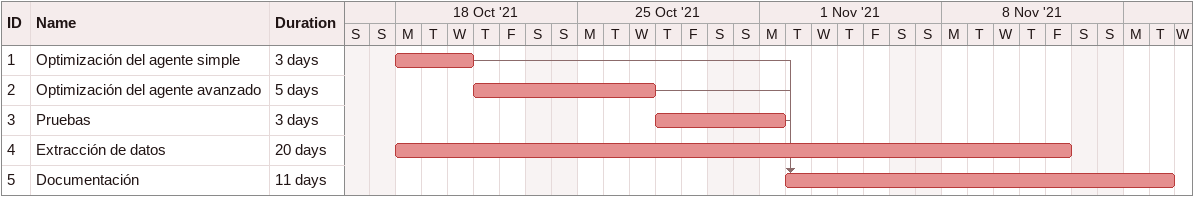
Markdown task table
| ID | Task | Duration | Start | Finish | Predecessors |
|---|---|---|---|---|---|
| 1 | Optimización del agente simple | 3d | 2021-10-18 | 2021-10-20 |  |
| 2 | Optimización del agente avanzado | 5d | 2021-10-21 | 2021-10-27 |  |
| 3 | Pruebas | 3d | 2021-10-28 | 2021-11-01 |  |
| 4 | Extracción de datos | 20d | 2021-10-18 | 2021-11-12 |  |
| 5 | Documentación | 11d | 2021-11-02 | 2021-11-16 | 1, 2, 3 |
